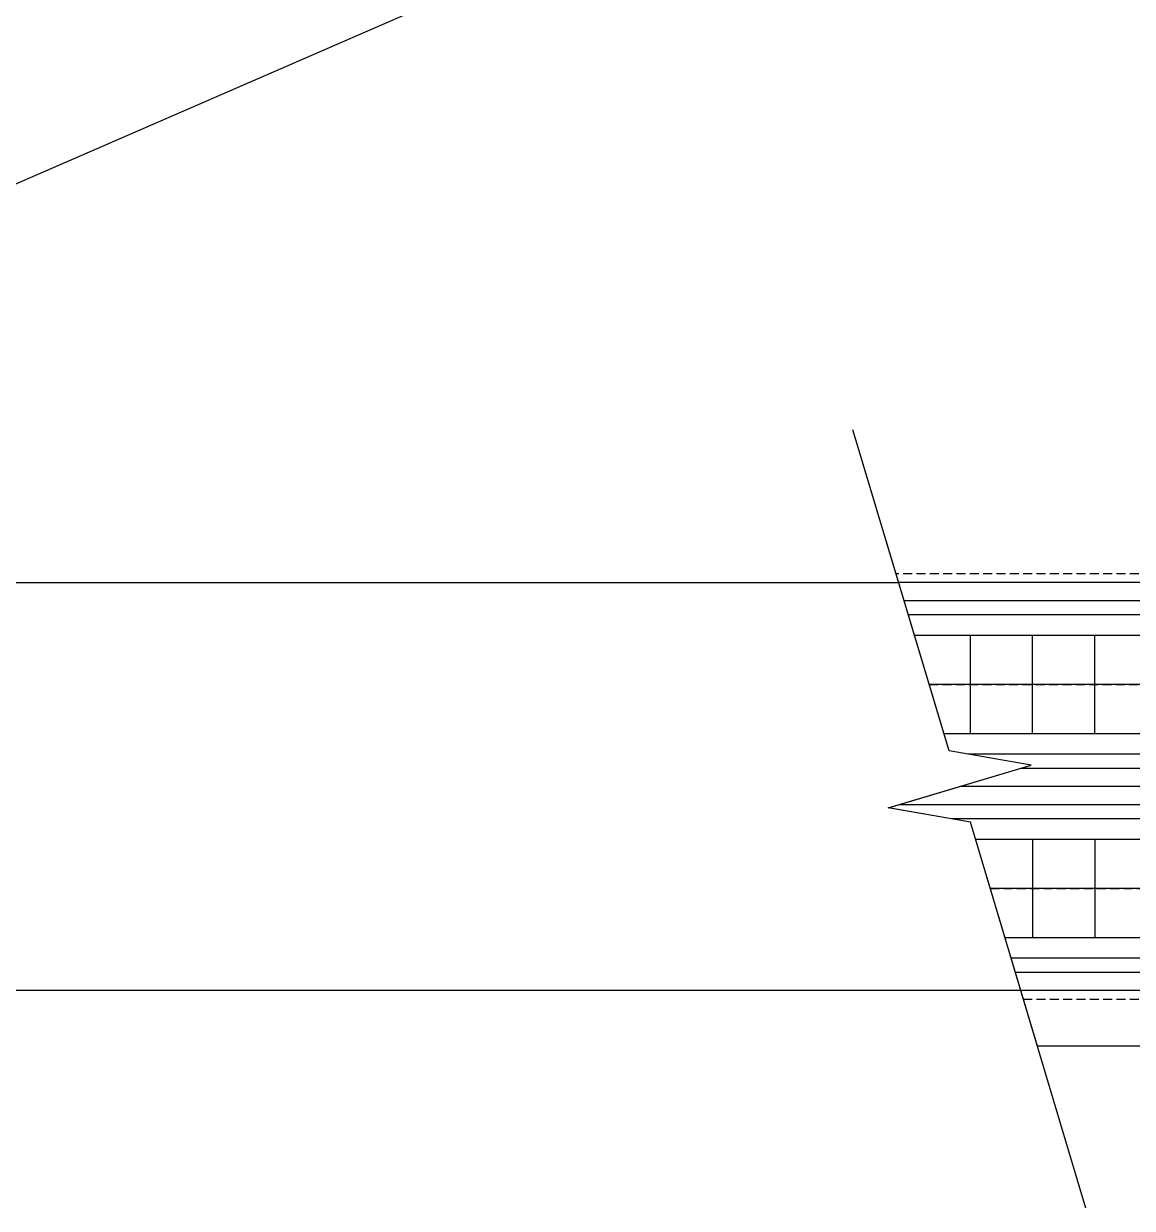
# Model space of a CAD drawing. Header units: millimetres. Extents: x -7718 to 414843, y 91724 to 341395.
# Drawn here: x 307090 to 313340, y 219832 to 226509 of the extents above; entities that cross this region are included whole.
import ezdxf
from ezdxf.xclip import XClip

# ---------------------------------------------------------------- set-up
doc = ezdxf.new("R2010")
doc.units = ezdxf.units.MM
doc.header["$LTSCALE"] = 200
doc.header["$MEASUREMENT"] = 0
doc.linetypes.add('HIDDEN2', pattern=[0.188, 0.125, -0.063])
doc.layers.add('e-plan', color=9, linetype='CONTINUOUS')

# ---------------------------------------------------------------- blocks, each defined once
blk = doc.blocks.new('A$C206C7AD2')
at = {"layer": 'e-plan', "linetype": 'HIDDEN2', "ltscale": 2}
for p, q in [((19000, 2400), (0, 2400)), ((0, 1775), (19000, 1775)), ((0, 625), (19000, 625)), ((19000, 0), (0, 0))]:
    blk.add_line(p, q, dxfattribs=at)
at = {"layer": 'e-plan'}
for p, q in [((19000, 2350), (0, 2350)), ((18350, 2247.5), (1090, 2247.5)), ((18350, 2167.5), (1090, 2167.5)), ((17790, 2052.5), (1650, 2052.5)), ((8425.6, 1497.5), (8425.6, 2052.5)), ((8775.6, 1497.5), (8775.6, 2052.5)), ((9125.6, 1497.5), (9125.6, 2052.5)), ((17175.6, 1775), (2666.4, 1775)), ((17790, 1497.5), (1650, 1497.5)), ((18350, 1382.5), (1090, 1382.5)), ((18350, 1302.5), (1090, 1302.5)), ((19000, 1200), (0, 1200)), ((18350, 1097.5), (1090, 1097.5)), ((18350, 1017.5), (1090, 1017.5)), ((17790, 902.5), (1650, 902.5)), ((8775.6, 902.5), (8775.6, 347.5)), ((9125.6, 902.5), (9125.6, 347.5)), ((17175.6, 625), (2666.4, 625)), ((17790, 347.5), (1650, 347.5)), ((18350, 232.5), (1090, 232.5)), ((18350, 152.5), (1090, 152.5)), ((19000, 50), (0, 50))]:
    blk.add_line(p, q, dxfattribs=at)

msp = doc.modelspace()

# ---------------------------------------------------------------- linework, layer by layer
at = {"layer": 'e-plan'}
for p, q in [((305902.6, 225109), (317630.8, 230208.6)), ((312306.7, 222409.8), (311764.4, 224220.3)), ((312769.3, 222329.1), (312306.7, 222409.8)), ((311964.6, 222088.1), (312769.3, 222329.1)), ((312427.2, 222007.4), (311964.6, 222088.1)), ((313078.9, 219831.7), (312427.2, 222007.4))]:
    msp.add_line(p, q, dxfattribs=at)
at = {"layer": 'e-plan', "ltscale": 0.5}
for p, q in [((304002.6, 223358.6), (307668.8, 223358.6)), ((307668.8, 223358.6), (312022.5, 223358.6)), ((307668.8, 221058.6), (304002.6, 221058.6)), ((312711.4, 221058.6), (307668.8, 221058.6))]:
    msp.add_line(p, q, dxfattribs=at)

# ---------------------------------------------------------------- block references
at = {"layer": 'e-plan'}
ref = msp.add_blockref('A$C206C7AD2', (304002.6, 221008.6), dxfattribs=at)
XClip(ref).set_block_clipping_path([(19122.787123519, -262.8544410318), (8802.5772067979, -262.8544410318), (8424.6753422488, 998.8290586807), (7962.0805846839, 1079.4893976003), (8766.7604679186, 1320.5086613894), (8304.1657103528, 1401.1690002978), (7951.2712912788, 2579.3612969108), (19122.787123519, 2579.3612969108)])

doc.saveas('drawing.dxf')
